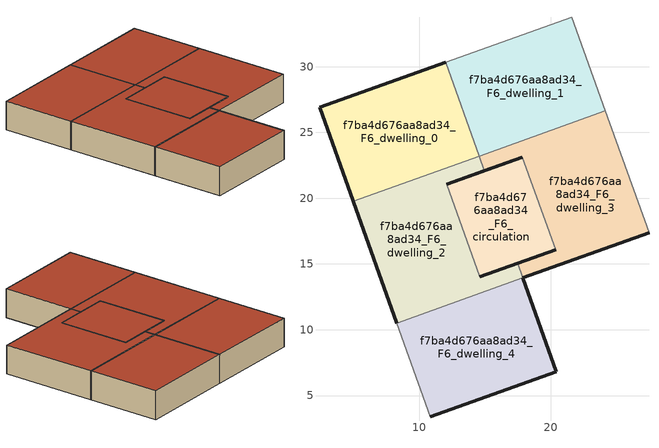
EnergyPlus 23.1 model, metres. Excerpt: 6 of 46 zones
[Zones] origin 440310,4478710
f7ba4d676aa8ad34_F6_dwelling_0
 floor to f7ba4d676aa8ad34_F5_dwelling_0 (EU_floor_Construction): 14.55,23.2 12,30.34 2.41,26.91 4.96,19.77 z18
 wall outside (EU_wall_Construction): 4.96,19.77 2.41,26.91 12,30.34 z18:21
 wall to f7ba4d676aa8ad34_F6_dwelling_2 (EU_wall_Construction): 14.55,23.2 4.96,19.77 z18:21
 wall to f7ba4d676aa8ad34_F6_dwelling_1 (EU_wall_Construction): 12,30.34 14.55,23.2 z18:21
 roof outside (EU_roof_Construction): 12,30.34 14.55,23.2 4.96,19.77 2.41,26.91 z21
f7ba4d676aa8ad34_F6_dwelling_1
 floor to f7ba4d676aa8ad34_F5_dwelling_1 (EU_floor_Construction): 24.14,26.63 21.59,33.77 12,30.34 14.55,23.2 z18
 wall to f7ba4d676aa8ad34_F6_dwelling_3 (EU_wall_Construction): 24.14,26.63 14.55,23.2 z18:21
 wall adiabatic (EU_wall_Construction): 12,30.34 21.59,33.77 24.14,26.63 z18:21
 roof outside (EU_roof_Construction): 21.59,33.77 24.14,26.63 14.55,23.2 12,30.34 z21
f7ba4d676aa8ad34_F6_dwelling_2
 floor to f7ba4d676aa8ad34_F5_dwelling_2 (EU_floor_Construction): 17.86,13.94 17.47,15.04 14.59,14.01 12.07,21.07 14.94,22.1 14.55,23.2 4.96,19.77 8.27,10.51 z18
 wall outside (EU_wall_Construction): 14.94,22.1 12.07,21.07 / 14.59,14.01 17.47,15.04 / 8.27,10.51 4.96,19.77 z18:21
 wall to f7ba4d676aa8ad34_F6_circulation (EU_wall_Construction): 12.07,21.07 14.59,14.01 z18:21
 wall to f7ba4d676aa8ad34_F6_dwelling_3 (EU_wall_Construction): 17.47,15.04 17.86,13.94 / 14.55,23.2 14.94,22.1 z18:21
 wall to f7ba4d676aa8ad34_F6_dwelling_4 (EU_wall_Construction): 17.86,13.94 8.27,10.51 z18:21
 roof outside (EU_roof_Construction): 14.94,22.1 12.07,21.07 14.59,14.01 17.47,15.04 17.86,13.94 8.27,10.51 4.96,19.77 14.55,23.2 z21
f7ba4d676aa8ad34_F6_dwelling_3
 floor to f7ba4d676aa8ad34_F5_dwelling_3 (EU_floor_Construction): 27.45,17.37 24.14,26.63 14.55,23.2 14.94,22.1 17.82,23.13 20.35,16.07 17.47,15.04 17.86,13.94 z18
 wall outside (EU_wall_Construction): 27.45,17.37 17.86,13.94 / 17.47,15.04 20.35,16.07 / 17.82,23.13 14.94,22.1 z18:21
 wall to f7ba4d676aa8ad34_F6_circulation (EU_wall_Construction): 20.35,16.07 17.82,23.13 z18:21
 wall adiabatic (EU_wall_Construction): 24.14,26.63 27.45,17.37 z18:21
 roof outside (EU_roof_Construction): 24.14,26.63 27.45,17.37 17.86,13.94 17.47,15.04 20.35,16.07 17.82,23.13 14.94,22.1 14.55,23.2 z21
f7ba4d676aa8ad34_F6_dwelling_4
 floor to f7ba4d676aa8ad34_F5_dwelling_4 (EU_floor_Construction): 20.41,6.8 17.86,13.94 8.27,10.51 10.82,3.37 z18
 wall outside (EU_wall_Construction): 17.86,13.94 20.41,6.8 10.82,3.37 z18:21
 wall adiabatic (EU_wall_Construction): 10.82,3.37 8.27,10.51 z18:21
 roof outside (EU_roof_Construction): 17.86,13.94 20.41,6.8 10.82,3.37 8.27,10.51 z21
f7ba4d676aa8ad34_F6_circulation
 floor to f7ba4d676aa8ad34_F5_circulation (EU_floor_Construction): 20.35,16.07 17.82,23.13 12.07,21.07 14.59,14.01 z18
 wall outside (EU_wall_Construction): 12.07,21.07 17.82,23.13 / 20.35,16.07 14.59,14.01 z18:21
 roof outside (EU_roof_Construction): 17.82,23.13 20.35,16.07 14.59,14.01 12.07,21.07 z21
[Building]
EU S2 Campaign: North Axis=0; Terrain=City; Solar Distribution=FullExterior
[Site:Location]
Madrid: Latitude=40.5; Longitude=-3.5; Time Zone=1; Elevation=609
[SizingPeriod:WeatherFileDays]
AnnualSizingPeriod: Begin Month=1; Begin Day of Month=1; End Month=12; End Day of Month=31; Day of Week for Start Day=Monday; Use Weather File Daylight Saving Period=No; Use Weather File Rain and Snow Indicators=No
[MATERIAL]
EU_InternalMass_Material: Roughness=MediumRough; Thickness=0.1; Conductivity=1; Density=1800; Specific Heat=900; Thermal Absorptance=0.9; Solar Absorptance=0.7; Visible Absorptance=0.7
[MATERIAL:NOMASS] Roughness=MediumRough; Thermal Absorptance=0.9; Solar Absorptance=0.7; Visible Absorptance=0.7
Name | Thermal Resistance
EU_wall_NoMass | 0.609216
EU_roof_NoMass | 0.513268
EU_floor_NoMass | 0.568163
[CONSTRUCTION]
EU_wall_Construction: EU_wall_NoMass
EU_roof_Construction: EU_roof_NoMass
EU_floor_Construction: EU_floor_NoMass
EU_InternalMass_Construction: EU_InternalMass_Material
[ZONE] Type=1; Multiplier=1; Ceiling Height=autocalculate; Floor Area=autocalculate; Part of Total Floor Area=Yes
Name | Volume
f7ba4d676aa8ad34_F6_dwelling_0 | 231.66
f7ba4d676aa8ad34_F6_dwelling_1 | 231.681
f7ba4d676aa8ad34_F6_dwelling_2 | 231.678
f7ba4d676aa8ad34_F6_dwelling_3 | 231.685
f7ba4d676aa8ad34_F6_dwelling_4 | 231.676
f7ba4d676aa8ad34_F6_circulation | 137.475
[INTERNALMASS] Construction=EU_InternalMass_Construction
Name | Zone or ZoneList | Surface Area
f7ba4d676aa8ad34_F6_dwelling_0_EU_InternalMass | f7ba4d676aa8ad34_F6_dwelling_0 | 77.2242
f7ba4d676aa8ad34_F6_dwelling_1_EU_InternalMass | f7ba4d676aa8ad34_F6_dwelling_1 | 77.2242
f7ba4d676aa8ad34_F6_dwelling_2_EU_InternalMass | f7ba4d676aa8ad34_F6_dwelling_2 | 154.448
f7ba4d676aa8ad34_F6_dwelling_3_EU_InternalMass | f7ba4d676aa8ad34_F6_dwelling_3 | 77.2242
f7ba4d676aa8ad34_F6_dwelling_4_EU_InternalMass | f7ba4d676aa8ad34_F6_dwelling_4 | 77.2242
[OTHEREQUIPMENT] Fuel Type=Electricity; Design Level Calculation Method=Watts/Area; Power per Zone Floor Area=1; Fraction Latent=0; Fraction Radiant=0; Fraction Lost=0; Carbon Dioxide Generation Rate=0; EndUse Subcategory=EU_Step8_InternalGains
Name | Zone or ZoneList or Space or SpaceList | Schedule
EU_Step8_InternalGain_f7ba4d676aa8ad34_F6_dwelling_0_f000 | f7ba4d676aa8ad34_F6_dwelling_0 | EU_Step8_GainSchedule_f7ba4d676aa8ad34_F6_dwelling_0_f000
EU_Step8_InternalGain_f7ba4d676aa8ad34_F6_dwelling_1_f000 | f7ba4d676aa8ad34_F6_dwelling_1 | EU_Step8_GainSchedule_f7ba4d676aa8ad34_F6_dwelling_1_f000
EU_Step8_InternalGain_f7ba4d676aa8ad34_F6_dwelling_2_f000 | f7ba4d676aa8ad34_F6_dwelling_2 | EU_Step8_GainSchedule_f7ba4d676aa8ad34_F6_dwelling_2_f000
EU_Step8_InternalGain_f7ba4d676aa8ad34_F6_dwelling_3_f000 | f7ba4d676aa8ad34_F6_dwelling_3 | EU_Step8_GainSchedule_f7ba4d676aa8ad34_F6_dwelling_3_f000
EU_Step8_InternalGain_f7ba4d676aa8ad34_F6_dwelling_4_f000 | f7ba4d676aa8ad34_F6_dwelling_4 | EU_Step8_GainSchedule_f7ba4d676aa8ad34_F6_dwelling_4_f000
[ZONEINFILTRATION:DESIGNFLOWRATE]
EU_Circulation_Infiltration_f7ba4d676aa8ad34_F6_circulation: Zone or ZoneList or Space or SpaceList=f7ba4d676aa8ad34_F6_circulation; Schedule=EU_AlwaysOn; Design Flow Rate Calculation Method=Flow/Area; Flow Rate per Floor Area=0.0005; Constant Term Coefficient=1; Temperature Term Coefficient=0; Velocity Term Coefficient=0; Velocity Squared Term Coefficient=0
[ZONEVENTILATION:DESIGNFLOWRATE] Schedule=EU_AlwaysOn; Design Flow Rate Calculation Method=AirChanges/Hour; Air Changes per Hour=0.752966; Ventilation Type=Natural; Fan Pressure Rise=0; Fan Total Efficiency=1; Constant Term Coefficient=1; Temperature Term Coefficient=0; Velocity Term Coefficient=0; Velocity Squared Term Coefficient=0; Minimum Indoor Temperature=-100; Maximum Indoor Temperature=100; Delta Temperature=-100; Minimum Outdoor Temperature=-100; Maximum Outdoor Temperature=100; Maximum Wind Speed=40
Name | Zone or ZoneList or Space or SpaceList
EU_ConstantAir_f7ba4d676aa8ad34_F6_dwelling_0 | f7ba4d676aa8ad34_F6_dwelling_0
EU_ConstantAir_f7ba4d676aa8ad34_F6_dwelling_1 | f7ba4d676aa8ad34_F6_dwelling_1
EU_ConstantAir_f7ba4d676aa8ad34_F6_dwelling_2 | f7ba4d676aa8ad34_F6_dwelling_2
EU_ConstantAir_f7ba4d676aa8ad34_F6_dwelling_3 | f7ba4d676aa8ad34_F6_dwelling_3
EU_ConstantAir_f7ba4d676aa8ad34_F6_dwelling_4 | f7ba4d676aa8ad34_F6_dwelling_4
[HVACTEMPLATE:THERMOSTAT] Constant Heating Setpoint=20; Constant Cooling Setpoint=50
EU_HeatOnly_f7ba4d676aa8ad34_F0_dwelling_0; EU_HeatOnly_f7ba4d676aa8ad34_F0_dwelling_1; EU_HeatOnly_f7ba4d676aa8ad34_F0_dwelling_2; EU_HeatOnly_f7ba4d676aa8ad34_F0_dwelling_3; EU_HeatOnly_f7ba4d676aa8ad34_F0_dwelling_4; EU_HeatOnly_f7ba4d676aa8ad34_F0_dwelling_5; EU_HeatOnly_f7ba4d676aa8ad34_F1_dwelling_0; EU_HeatOnly_f7ba4d676aa8ad34_F1_dwelling_1; EU_HeatOnly_f7ba4d676aa8ad34_F1_dwelling_2; EU_HeatOnly_f7ba4d676aa8ad34_F1_dwelling_3; EU_HeatOnly_f7ba4d676aa8ad34_F1_dwelling_4; EU_HeatOnly_f7ba4d676aa8ad34_F1_dwelling_5; EU_HeatOnly_f7ba4d676aa8ad34_F2_dwelling_0; EU_HeatOnly_f7ba4d676aa8ad34_F2_dwelling_1; EU_HeatOnly_f7ba4d676aa8ad34_F2_dwelling_2; EU_HeatOnly_f7ba4d676aa8ad34_F2_dwelling_3; EU_HeatOnly_f7ba4d676aa8ad34_F2_dwelling_4; EU_HeatOnly_f7ba4d676aa8ad34_F2_dwelling_5; EU_HeatOnly_f7ba4d676aa8ad34_F3_dwelling_0; EU_HeatOnly_f7ba4d676aa8ad34_F3_dwelling_1; EU_HeatOnly_f7ba4d676aa8ad34_F3_dwelling_2; EU_HeatOnly_f7ba4d676aa8ad34_F3_dwelling_3; EU_HeatOnly_f7ba4d676aa8ad34_F3_dwelling_4; EU_HeatOnly_f7ba4d676aa8ad34_F3_dwelling_5; EU_HeatOnly_f7ba4d676aa8ad34_F4_dwelling_0; EU_HeatOnly_f7ba4d676aa8ad34_F4_dwelling_1; EU_HeatOnly_f7ba4d676aa8ad34_F4_dwelling_2; EU_HeatOnly_f7ba4d676aa8ad34_F4_dwelling_3; EU_HeatOnly_f7ba4d676aa8ad34_F4_dwelling_4; EU_HeatOnly_f7ba4d676aa8ad34_F5_dwelling_0; EU_HeatOnly_f7ba4d676aa8ad34_F5_dwelling_1; EU_HeatOnly_f7ba4d676aa8ad34_F5_dwelling_2; EU_HeatOnly_f7ba4d676aa8ad34_F5_dwelling_3; EU_HeatOnly_f7ba4d676aa8ad34_F5_dwelling_4; EU_HeatOnly_f7ba4d676aa8ad34_F6_dwelling_0; EU_HeatOnly_f7ba4d676aa8ad34_F6_dwelling_1; EU_HeatOnly_f7ba4d676aa8ad34_F6_dwelling_2; EU_HeatOnly_f7ba4d676aa8ad34_F6_dwelling_3; EU_HeatOnly_f7ba4d676aa8ad34_F6_dwelling_4
[HVACTEMPLATE:ZONE:IDEALLOADSAIRSYSTEM] System Availability Schedule=EU_AlwaysOn; Maximum Heating Supply Air Temperature=50; Minimum Cooling Supply Air Temperature=13; Maximum Heating Supply Air Humidity Ratio=0.0156; Minimum Cooling Supply Air Humidity Ratio=0.0077; Heating Limit=NoLimit; Cooling Limit=NoLimit; Heating Availability Schedule=EU_AlwaysOn; Cooling Availability Schedule=EU_CoolingOff; Dehumidification Control Type=ConstantSensibleHeatRatio; Cooling Sensible Heat Ratio=0.7; Dehumidification Setpoint=60; Humidification Control Type=None; Humidification Setpoint=30; Outdoor Air Method=None; Outdoor Air Flow Rate per Person=0.00944; Outdoor Air Flow Rate per Zone Floor Area=0; Outdoor Air Flow Rate per Zone=0; Demand Controlled Ventilation Type=None; Outdoor Air Economizer Type=NoEconomizer; Heat Recovery Type=None; Sensible Heat Recovery Effectiveness=0.7; Latent Heat Recovery Effectiveness=0.65
Name | Template Thermostat
f7ba4d676aa8ad34_F6_dwelling_0 | EU_HeatOnly_f7ba4d676aa8ad34_F6_dwelling_0
f7ba4d676aa8ad34_F6_dwelling_1 | EU_HeatOnly_f7ba4d676aa8ad34_F6_dwelling_1
f7ba4d676aa8ad34_F6_dwelling_2 | EU_HeatOnly_f7ba4d676aa8ad34_F6_dwelling_2
f7ba4d676aa8ad34_F6_dwelling_3 | EU_HeatOnly_f7ba4d676aa8ad34_F6_dwelling_3
f7ba4d676aa8ad34_F6_dwelling_4 | EU_HeatOnly_f7ba4d676aa8ad34_F6_dwelling_4
[SIZING:ZONE] Zone Cooling Design Supply Air Temperature Input Method=SupplyAirTemperature; Zone Cooling Design Supply Air Temperature=13; Zone Heating Design Supply Air Temperature Input Method=SupplyAirTemperature; Zone Heating Design Supply Air Temperature=50; Zone Cooling Design Supply Air Humidity Ratio=0.008; Zone Heating Design Supply Air Humidity Ratio=0.008; Cooling Design Air Flow Method=DesignDay; Cooling Design Air Flow Rate=0; Cooling Minimum Air Flow per Zone Floor Area=0.000762; Cooling Minimum Air Flow=0; Cooling Minimum Air Flow Fraction=0.2; Heating Design Air Flow Method=DesignDay; Heating Design Air Flow Rate=0; Heating Maximum Air Flow per Zone Floor Area=0.002032; Heating Maximum Air Flow=0.141576; Heating Maximum Air Flow Fraction=0.3; Account for Dedicated Outdoor Air System=No; Dedicated Outdoor Air System Control Strategy=NeutralSupplyAir; Dedicated Outdoor Air Low Setpoint Temperature for Design=autosize; Dedicated Outdoor Air High Setpoint Temperature for Design=autosize; Zone Load Sizing Method=Sensible Load Only No Latent Load; Zone Latent Cooling Design Supply Air Humidity Ratio Input Method=HumidityRatioDifference; Zone Cooling Design Supply Air Humidity Ratio Difference=0.005; Zone Latent Heating Design Supply Air Humidity Ratio Input Method=HumidityRatioDifference; Zone Humidification Design Supply Air Humidity Ratio Difference=0.005
f7ba4d676aa8ad34_F6_dwelling_0; f7ba4d676aa8ad34_F6_dwelling_1; f7ba4d676aa8ad34_F6_dwelling_2; f7ba4d676aa8ad34_F6_dwelling_3; f7ba4d676aa8ad34_F6_dwelling_4
[SCHEDULE:CONSTANT]
Name | Hourly Value
EU_AlwaysOn | 1
EU_CoolingOff | 0
[SCHEDULE:FILE] Column Number=1; Rows to Skip at Top=0; Number of Hours of Data=8760; Column Separator=Comma; Interpolate to Timestep=No; Minutes per Item=60; Adjust Schedule for Daylight Savings=Yes
Name | File
EU_Step8_GainSchedule_f7ba4d676aa8ad34_F6_dwelling_0_f000 | ../../schedules/f7ba4d676aa8ad34/f7ba4d676aa8ad34_F6_dwelling_0_f000_gain.csv
EU_Step8_GainSchedule_f7ba4d676aa8ad34_F6_dwelling_1_f000 | ../../schedules/f7ba4d676aa8ad34/f7ba4d676aa8ad34_F6_dwelling_1_f000_gain.csv
EU_Step8_GainSchedule_f7ba4d676aa8ad34_F6_dwelling_2_f000 | ../../schedules/f7ba4d676aa8ad34/f7ba4d676aa8ad34_F6_dwelling_2_f000_gain.csv
EU_Step8_GainSchedule_f7ba4d676aa8ad34_F6_dwelling_3_f000 | ../../schedules/f7ba4d676aa8ad34/f7ba4d676aa8ad34_F6_dwelling_3_f000_gain.csv
EU_Step8_GainSchedule_f7ba4d676aa8ad34_F6_dwelling_4_f000 | ../../schedules/f7ba4d676aa8ad34/f7ba4d676aa8ad34_F6_dwelling_4_f000_gain.csv
